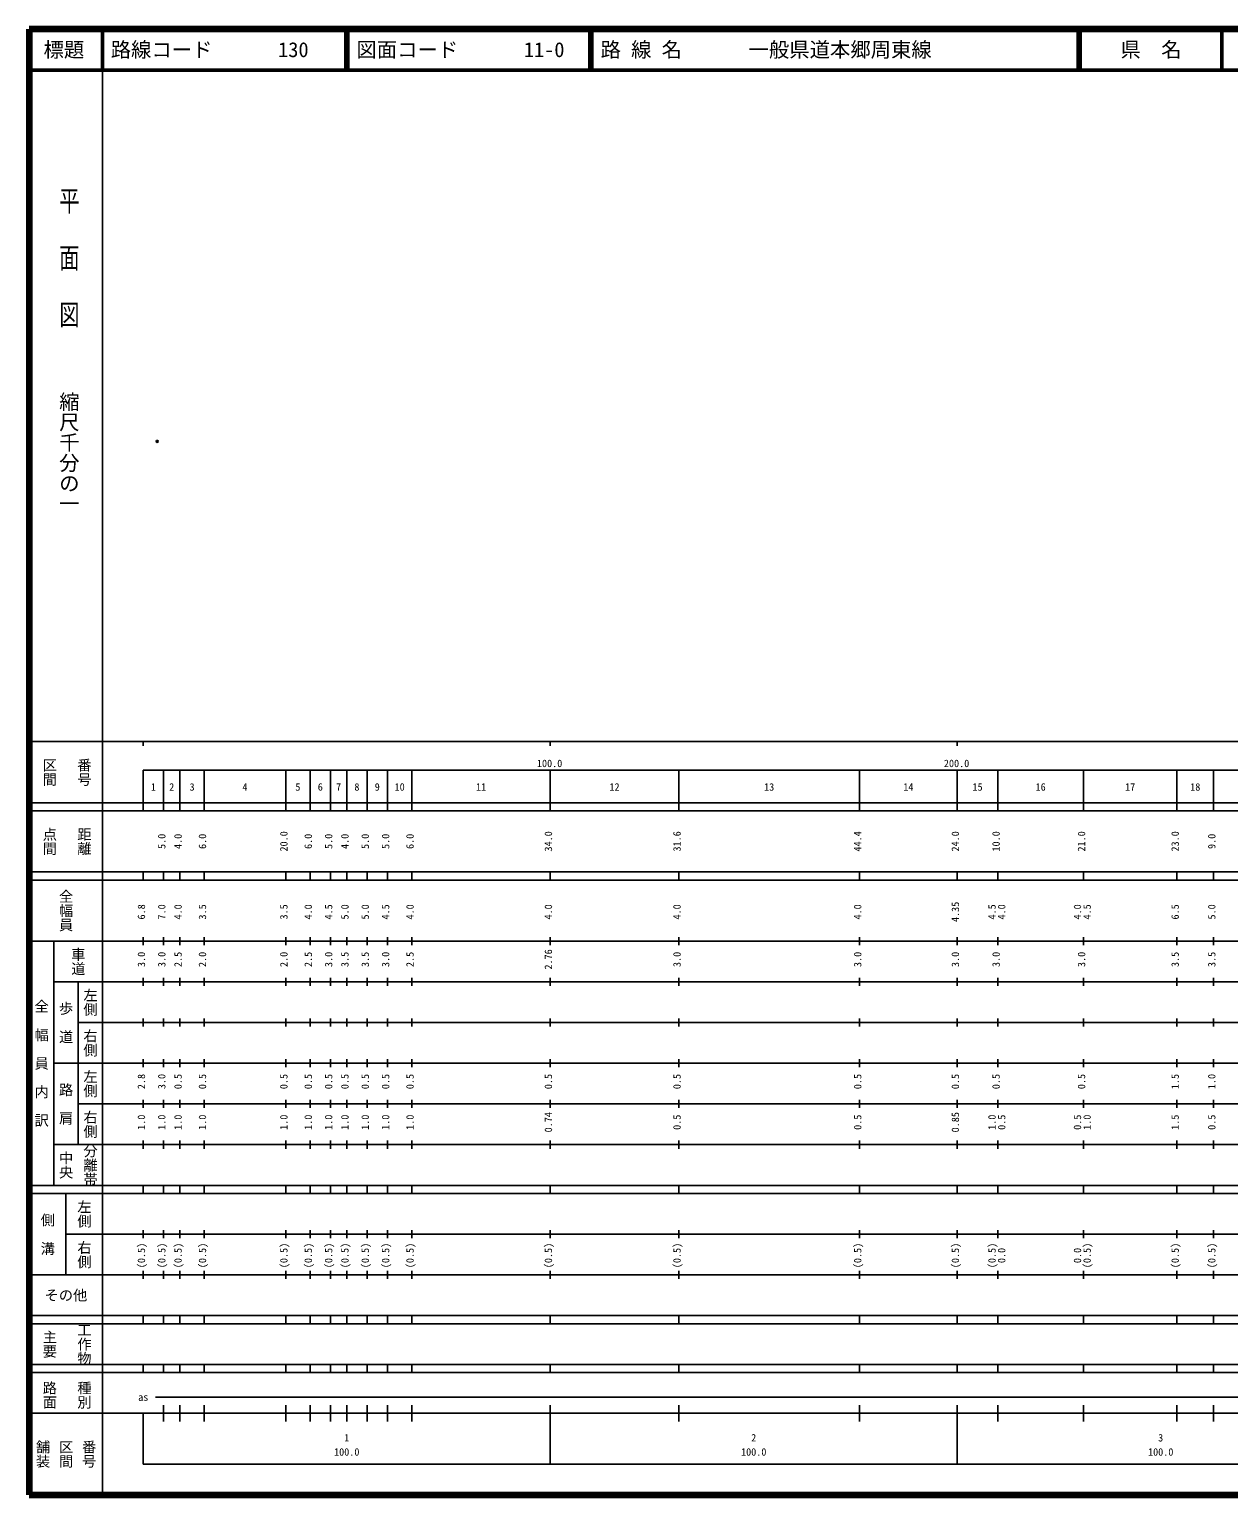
# Model space of a CAD drawing. Units: millimetres on the paper. Extents: x 40 to 680, y 20 to 380.
# Drawn here: x 40 to 334.7, y 20 to 380 of the extents above; entities that cross this region are included whole.
import ezdxf
from ezdxf.enums import TextEntityAlignment as Align

# ---------------------------------------------------------------- set-up
doc = ezdxf.new("R2010")
doc.units = ezdxf.units.MM
doc.header["$PDMODE"] = 32
doc.header["$PDSIZE"] = 0.5
doc.layers.add('M-OTRS', color=6, linetype='Continuous')
doc.layers.add('M-TTL-TXT', color=7, linetype='Continuous')
for name, color, linetype, lineweight in [('M-TTL', 2, 'Continuous', 140), ('M-TTL-BAND', 7, 'Continuous', 25), ('M-TTL-LINE', 7, 'Continuous', 50)]:
    doc.layers.add(name, color=color, linetype=linetype, lineweight=lineweight)
doc.styles.add('@ＭＳ ゴシック', font='')
doc.styles.add('ＭＳ ゴシック', font='')
doc.styles.get('@ＭＳ ゴシック').set_extended_font_data('@MS Gothic')
doc.styles.get('ＭＳ ゴシック').set_extended_font_data('MS Gothic')

msp = doc.modelspace()

# ---------------------------------------------------------------- linework, layer by layer
at = {"layer": 'M-OTRS'}
msp.add_point((71.44, 278.765), dxfattribs=at)
at = {"layer": 'M-TTL'}
for p, q in [((40, 380), (40, 20)), ((680, 380), (40, 380)), ((40, 20), (680, 20))]:
    msp.add_line(p, q, dxfattribs=at)
at = {"layer": 'M-TTL-BAND'}
for p, q in [((58, 370), (58, 20)), ((40, 205), (579, 205)), ((68, 205), (68, 204)), ((168, 205), (168, 204)), ((268, 205), (268, 204)), ((68, 198), (579, 198)), ((68, 198), (68, 188)), ((73, 188), (73, 198)), ((77, 188), (77, 198)), ((83, 188), (83, 198)), ((103, 188), (103, 198)), ((109, 188), (109, 198)), ((114, 188), (114, 198)), ((118, 188), (118, 198)), ((123, 188), (123, 198)), ((128, 188), (128, 198)), ((134, 188), (134, 198)), ((168, 188), (168, 198)), ((199.6, 188), (199.6, 198)), ((244, 188), (244, 198)), ((268, 188), (268, 198)), ((278, 188), (278, 198)), ((299, 188), (299, 198)), ((322, 188), (322, 198)), ((331, 188), (331, 198)), ((40, 190), (579, 190)), ((40, 188), (579, 188)), ((40, 173), (579, 173)), ((68, 171), (68, 173)), ((73, 171), (73, 173)), ((77, 171), (77, 173)), ((83, 171), (83, 173)), ((103, 171), (103, 173)), ((109, 171), (109, 173)), ((114, 171), (114, 173)), ((118, 171), (118, 173)), ((123, 171), (123, 173)), ((128, 171), (128, 173)), ((134, 171), (134, 173)), ((168, 171), (168, 173)), ((199.6, 171), (199.6, 173)), ((244, 171), (244, 173)), ((268, 171), (268, 173)), ((278, 171), (278, 173)), ((299, 171), (299, 173)), ((322, 171), (322, 173)), ((331, 171), (331, 173)), ((40, 171), (579, 171)), ((40, 156), (579, 156)), ((46, 96), (46, 156)), ((68, 155), (68, 157)), ((73, 155), (73, 157)), ((77, 155), (77, 157)), ((83, 155), (83, 157)), ((103, 155), (103, 157)), ((109, 155), (109, 157)), ((114, 155), (114, 157)), ((118, 155), (118, 157)), ((123, 155), (123, 157)), ((128, 155), (128, 157)), ((134, 155), (134, 157)), ((168, 155), (168, 157)), ((199.6, 155), (199.6, 157)), ((244, 155), (244, 157)), ((268, 155), (268, 157)), ((278, 155), (278, 157)), ((299, 155), (299, 157)), ((322, 155), (322, 157)), ((331, 155), (331, 157)), ((46, 146), (579, 146)), ((52, 146), (52, 106)), ((68, 145), (68, 147)), ((73, 145), (73, 147)), ((77, 145), (77, 147)), ((83, 145), (83, 147)), ((103, 145), (103, 147)), ((109, 145), (109, 147)), ((114, 145), (114, 147)), ((118, 145), (118, 147)), ((123, 145), (123, 147)), ((128, 145), (128, 147)), ((134, 145), (134, 147)), ((168, 145), (168, 147)), ((199.6, 145), (199.6, 147)), ((244, 145), (244, 147)), ((268, 145), (268, 147)), ((278, 145), (278, 147)), ((299, 145), (299, 147)), ((322, 145), (322, 147)), ((331, 145), (331, 147)), ((68, 135), (68, 137)), ((73, 135), (73, 137)), ((77, 135), (77, 137)), ((83, 135), (83, 137)), ((103, 135), (103, 137)), ((109, 135), (109, 137)), ((114, 135), (114, 137)), ((118, 135), (118, 137)), ((123, 135), (123, 137)), ((128, 135), (128, 137)), ((134, 135), (134, 137)), ((168, 135), (168, 137)), ((199.6, 135), (199.6, 137)), ((244, 135), (244, 137)), ((268, 135), (268, 137)), ((278, 135), (278, 137)), ((299, 135), (299, 137)), ((322, 135), (322, 137)), ((331, 135), (331, 137)), ((52, 136), (579, 136)), ((46, 126), (579, 126)), ((68, 125), (68, 127)), ((73, 125), (73, 127)), ((77, 125), (77, 127)), ((83, 125), (83, 127)), ((103, 125), (103, 127)), ((109, 125), (109, 127)), ((114, 125), (114, 127)), ((118, 125), (118, 127)), ((123, 125), (123, 127)), ((128, 125), (128, 127)), ((134, 125), (134, 127)), ((168, 125), (168, 127)), ((199.6, 125), (199.6, 127)), ((244, 125), (244, 127)), ((268, 125), (268, 127)), ((278, 125), (278, 127)), ((299, 125), (299, 127)), ((322, 125), (322, 127)), ((331, 125), (331, 127)), ((52, 116), (579, 116)), ((68, 115), (68, 117)), ((73, 115), (73, 117)), ((77, 115), (77, 117)), ((83, 115), (83, 117)), ((103, 115), (103, 117)), ((109, 115), (109, 117)), ((114, 115), (114, 117)), ((118, 115), (118, 117)), ((123, 115), (123, 117)), ((128, 115), (128, 117)), ((134, 115), (134, 117)), ((168, 115), (168, 117)), ((199.6, 115), (199.6, 117)), ((244, 115), (244, 117)), ((268, 115), (268, 117)), ((278, 115), (278, 117)), ((299, 115), (299, 117)), ((322, 115), (322, 117)), ((331, 115), (331, 117)), ((46, 106), (579, 106)), ((68, 105), (68, 107)), ((73, 105), (73, 107)), ((77, 105), (77, 107)), ((83, 105), (83, 107)), ((103, 105), (103, 107)), ((109, 105), (109, 107)), ((114, 105), (114, 107)), ((118, 105), (118, 107)), ((123, 105), (123, 107)), ((128, 105), (128, 107)), ((134, 105), (134, 107)), ((168, 105), (168, 107)), ((199.6, 105), (199.6, 107)), ((244, 105), (244, 107)), ((268, 105), (268, 107)), ((278, 105), (278, 107)), ((299, 105), (299, 107)), ((322, 105), (322, 107)), ((331, 105), (331, 107)), ((40, 96), (579, 96)), ((40, 94), (579, 94)), ((49, 94), (49, 74)), ((68, 94), (68, 96)), ((73, 94), (73, 96)), ((77, 94), (77, 96)), ((83, 94), (83, 96)), ((103, 94), (103, 96)), ((109, 94), (109, 96)), ((114, 94), (114, 96)), ((118, 94), (118, 96)), ((123, 94), (123, 96)), ((128, 94), (128, 96)), ((134, 94), (134, 96)), ((168, 94), (168, 96)), ((199.6, 94), (199.6, 96)), ((244, 94), (244, 96)), ((268, 94), (268, 96)), ((278, 94), (278, 96)), ((299, 94), (299, 96)), ((322, 94), (322, 96)), ((331, 94), (331, 96)), ((49, 84), (579, 84)), ((68, 83), (68, 85)), ((73, 83), (73, 85)), ((77, 83), (77, 85)), ((83, 83), (83, 85)), ((103, 83), (103, 85)), ((109, 83), (109, 85)), ((114, 83), (114, 85)), ((118, 83), (118, 85)), ((123, 83), (123, 85)), ((128, 83), (128, 85)), ((134, 83), (134, 85)), ((168, 83), (168, 85)), ((199.6, 83), (199.6, 85)), ((244, 83), (244, 85)), ((268, 83), (268, 85)), ((278, 83), (278, 85)), ((299, 83), (299, 85)), ((322, 83), (322, 85)), ((331, 83), (331, 85)), ((40, 74), (579, 74)), ((68, 73), (68, 75)), ((73, 73), (73, 75)), ((77, 73), (77, 75)), ((83, 73), (83, 75)), ((103, 73), (103, 75)), ((109, 73), (109, 75)), ((114, 73), (114, 75)), ((118, 73), (118, 75)), ((123, 73), (123, 75)), ((128, 73), (128, 75)), ((134, 73), (134, 75)), ((168, 73), (168, 75)), ((199.6, 73), (199.6, 75)), ((244, 73), (244, 75)), ((268, 73), (268, 75)), ((278, 73), (278, 75)), ((299, 73), (299, 75)), ((322, 73), (322, 75)), ((331, 73), (331, 75)), ((40, 64), (579, 64)), ((40, 62), (579, 62)), ((68, 62), (68, 64)), ((73, 62), (73, 64)), ((77, 62), (77, 64)), ((83, 62), (83, 64)), ((103, 62), (103, 64)), ((109, 62), (109, 64)), ((114, 62), (114, 64)), ((118, 62), (118, 64)), ((123, 62), (123, 64)), ((128, 62), (128, 64)), ((134, 62), (134, 64)), ((168, 62), (168, 64)), ((199.6, 62), (199.6, 64)), ((244, 62), (244, 64)), ((268, 62), (268, 64)), ((278, 62), (278, 64)), ((299, 62), (299, 64)), ((322, 62), (322, 64)), ((331, 62), (331, 64)), ((40, 52), (579, 52)), ((68, 50), (68, 52)), ((73, 50), (73, 52)), ((77, 50), (77, 52)), ((83, 50), (83, 52)), ((103, 50), (103, 52)), ((109, 50), (109, 52)), ((114, 50), (114, 52)), ((118, 50), (118, 52)), ((123, 50), (123, 52)), ((128, 50), (128, 52)), ((134, 50), (134, 52)), ((168, 50), (168, 52)), ((199.6, 50), (199.6, 52)), ((244, 50), (244, 52)), ((268, 50), (268, 52)), ((278, 50), (278, 52)), ((299, 50), (299, 52)), ((322, 50), (322, 52)), ((331, 50), (331, 52)), ((40, 50), (579, 50)), ((71, 44), (565, 44)), ((40, 40), (579, 40)), ((68, 40), (68, 27.5)), ((73, 38), (73, 42)), ((77, 38), (77, 42)), ((83, 38), (83, 42)), ((103, 38), (103, 42)), ((109, 38), (109, 42)), ((114, 38), (114, 42)), ((118, 38), (118, 42)), ((123, 38), (123, 42)), ((128, 38), (128, 42)), ((134, 38), (134, 42)), ((168, 27.5), (168, 42)), ((199.6, 38), (199.6, 42)), ((244, 38), (244, 42)), ((268, 27.5), (268, 42)), ((278, 38), (278, 42)), ((299, 38), (299, 42)), ((322, 38), (322, 42)), ((331, 38), (331, 42)), ((68, 27.5), (579, 27.5))]:
    msp.add_line(p, q, dxfattribs=at)
at = {"layer": 'M-TTL-LINE'}
for p, q in [((58, 380), (58, 370)), ((117.75, 380), (117.75, 370)), ((118.25, 380), (118.25, 370)), ((177.75, 380), (177.75, 370)), ((178.25, 380), (178.25, 370)), ((297.75, 380), (297.75, 370)), ((298.25, 380), (298.25, 370)), ((333, 380), (333, 370)), ((40, 370), (680, 370))]:
    msp.add_line(p, q, dxfattribs=at)

# ---------------------------------------------------------------- texts
at = {"layer": 'M-TTL-BAND', "style": '@ＭＳ ゴシック', "width": 1.4}
msp.add_text('平  面  図', height=3.666, rotation=270, dxfattribs=at).set_placement((49.777, 306.475), align=Align.MIDDLE_RIGHT)
at = {"layer": 'M-TTL-BAND', "style": '@ＭＳ ゴシック'}
msp.add_text('縮尺千分の一', height=3.666, rotation=270, dxfattribs=at).set_placement((49.777, 261.03), align=Align.MIDDLE_RIGHT)
for s, p in [('区間', (45, 197.5)), ('番号', (53.5, 197.5)), ('点間', (45, 180.5)), ('距離', (53.5, 180.5)), ('全幅員', (49, 163.5)), ('車道', (52, 151)), ('左側', (55, 141)), ('全\u3000幅\u3000員\u3000内\u3000訳', (43, 126)), ('歩\u3000道', (49, 136)), ('右側', (55, 131)), ('左側', (55, 121)), ('路\u3000肩', (49, 116)), ('右側', (55, 111)), ('分離帯', (55, 101)), ('中央', (49, 101)), ('左側', (53.5, 89)), ('側\u3000溝', (44.5, 84)), ('右側', (53.5, 79)), ('工作物', (53.5, 57)), ('主要', (45, 57)), ('路面', (45, 44.5)), ('種別', (53.5, 44.5)), ('舗装', (43.333, 30)), ('区間', (49, 30)), ('番号', (54.667, 30))]:
    msp.add_text(s, height=2.566, rotation=270, dxfattribs=at).set_placement(p, align=Align.MIDDLE_CENTER)
at = {"layer": 'M-TTL-BAND', "style": 'ＭＳ ゴシック'}
for s, p in [('100.0', (167.844, 198.195)), ('200.0', (267.844, 198.195)), ('1', (70.5, 192.405)), ('2', (75, 192.405)), ('3', (80, 192.405)), ('4', (93, 192.405)), ('5', (106, 192.405)), ('6', (111.5, 192.405)), ('7', (116, 192.405)), ('8', (120.5, 192.405)), ('9', (125.5, 192.405)), ('10', (131, 192.405)), ('11', (151, 192.405)), ('12', (183.8, 192.405)), ('13', (221.8, 192.405)), ('14', (256, 192.405)), ('15', (273, 192.405)), ('16', (288.5, 192.405)), ('17', (310.5, 192.405)), ('18', (326.5, 192.405)), ('as', (68, 42.5)), ('1', (118, 32.523)), ('2', (218, 32.523)), ('3', (318, 32.523)), ('100.0', (118, 29.033)), ('100.0', (218, 29.033)), ('100.0', (318, 29.033))]:
    msp.add_text(s, height=1.833, dxfattribs=at).set_placement(p, align=Align.BOTTOM_CENTER)
for s, p in [('5.0', (74, 180.5)), ('4.0', (78, 180.5)), ('6.0', (84, 180.5)), ('20.0', (104, 180.5)), ('6.0', (110, 180.5)), ('5.0', (115, 180.5)), ('4.0', (119, 180.5)), ('5.0', (124, 180.5)), ('5.0', (129, 180.5)), ('6.0', (135, 180.5)), ('34.0', (169, 180.5)), ('31.6', (200.6, 180.5)), ('44.4', (245, 180.5)), ('24.0', (269, 180.5)), ('10.0', (279, 180.5)), ('21.0', (300, 180.5)), ('23.0', (323, 180.5)), ('9.0', (332, 180.5)), ('6.8', (69, 163.174)), ('7.0', (74, 163.174)), ('4.0', (78, 163.174)), ('3.5', (84, 163.174)), ('3.5', (104, 163.174)), ('4.0', (110, 163.174)), ('4.5', (115, 163.174)), ('5.0', (119, 163.174)), ('5.0', (124, 163.174)), ('4.5', (129, 163.174)), ('4.0', (135, 163.174)), ('4.0', (169, 163.174)), ('4.0', (200.6, 163.174)), ('4.0', (245, 163.174)), ('4.35', (269, 163.174)), ('4.5', (278, 163.174)), ('4.0', (280.37, 163.174)), ('4.0', (299, 163.174)), ('4.5', (301.37, 163.174)), ('6.5', (323, 163.174)), ('5.0', (332, 163.174)), ('3.0', (69, 151.5)), ('3.0', (74, 151.5)), ('2.5', (78, 151.5)), ('2.0', (84, 151.5)), ('2.0', (104, 151.5)), ('2.5', (110, 151.5)), ('3.0', (115, 151.5)), ('3.5', (119, 151.5)), ('3.5', (124, 151.5)), ('3.0', (129, 151.5)), ('2.5', (135, 151.5)), ('2.76', (169, 151.5)), ('3.0', (200.6, 151.5)), ('3.0', (245, 151.5)), ('3.0', (269, 151.5)), ('3.0', (279, 151.5)), ('3.0', (300, 151.5)), ('3.5', (323, 151.5)), ('3.5', (332, 151.5)), ('2.8', (69, 121.5)), ('3.0', (74, 121.5)), ('0.5', (78, 121.5)), ('0.5', (84, 121.5)), ('0.5', (104, 121.5)), ('0.5', (110, 121.5)), ('0.5', (115, 121.5)), ('0.5', (119, 121.5)), ('0.5', (124, 121.5)), ('0.5', (129, 121.5)), ('0.5', (135, 121.5)), ('0.5', (169, 121.5)), ('0.5', (200.6, 121.5)), ('0.5', (245, 121.5)), ('0.5', (269, 121.5)), ('0.5', (279, 121.5)), ('0.5', (300, 121.5)), ('1.5', (323, 121.5)), ('1.0', (332, 121.5)), ('1.0', (69, 111.5)), ('1.0', (74, 111.5)), ('1.0', (78, 111.5)), ('1.0', (84, 111.5)), ('1.0', (104, 111.5)), ('1.0', (110, 111.5)), ('1.0', (115, 111.5)), ('1.0', (119, 111.5)), ('1.0', (124, 111.5)), ('1.0', (129, 111.5)), ('1.0', (135, 111.5)), ('0.74', (169, 111.5)), ('0.5', (200.6, 111.5)), ('0.5', (245, 111.5)), ('0.85', (269, 111.5)), ('1.0', (278, 111.5)), ('0.5', (280.37, 111.5)), ('0.5', (299, 111.5)), ('1.0', (301.37, 111.5)), ('1.5', (323, 111.5)), ('0.5', (332, 111.5)), ('(0.5)', (69, 78.764)), ('(0.5)', (74, 78.764)), ('(0.5)', (78, 78.764)), ('(0.5)', (84, 78.764)), ('(0.5)', (104, 78.764)), ('(0.5)', (110, 78.764)), ('(0.5)', (115, 78.764)), ('(0.5)', (119, 78.764)), ('(0.5)', (124, 78.764)), ('(0.5)', (129, 78.764)), ('(0.5)', (135, 78.764)), ('(0.5)', (169, 78.764)), ('(0.5)', (200.6, 78.764)), ('(0.5)', (245, 78.764)), ('(0.5)', (269, 78.764)), ('(0.5)', (278, 78.764)), ('0.0', (280.37, 78.764)), ('0.0', (299, 78.764)), ('(0.5)', (301.37, 78.764)), ('(0.5)', (323, 78.764)), ('(0.5)', (332, 78.764))]:
    msp.add_text(s, height=1.833, rotation=90, dxfattribs=at).set_placement(p, align=Align.BOTTOM_CENTER)
msp.add_text('その他', height=2.566, dxfattribs=at).set_placement((49, 69), align=Align.MIDDLE_CENTER)
at = {"layer": 'M-TTL-TXT', "style": 'ＭＳ ゴシック'}
for s, p in [('標題', (48.5, 375)), ('県\u3000名', (315.625, 375))]:
    msp.add_text(s, height=3.666, dxfattribs=at).set_placement(p, align=Align.MIDDLE_CENTER)
for s, p in [('路線コード', (60, 375)), ('130', (101.142, 375)), ('図面コード', (120.38, 375)), ('11-0', (161.521, 375)), ('路 線 名', (180.38, 375)), ('一般県道本郷周東線', (216.734, 375))]:
    msp.add_text(s, height=3.666, dxfattribs=at).set_placement(p, align=Align.MIDDLE_LEFT)

doc.saveas('drawing.dxf')
